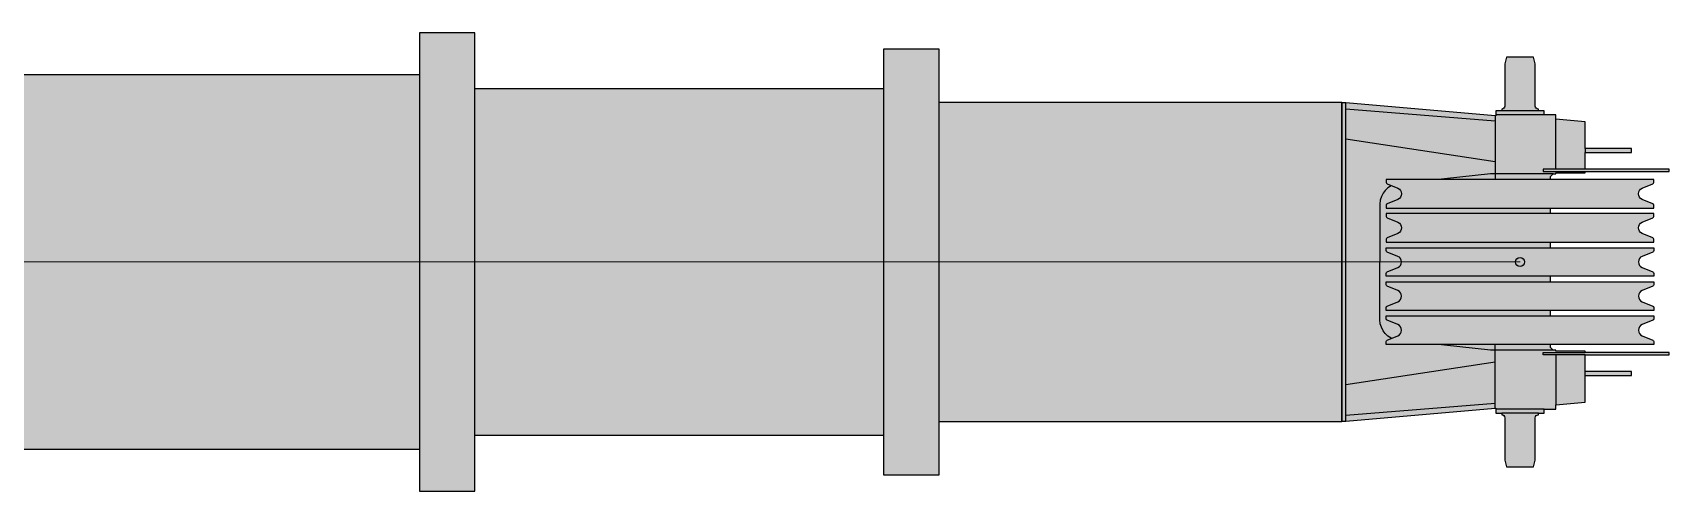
# Model space of a CAD drawing. Header units: millimetres. Extents: x -8379 to 6888, y 2213 to 23681.
# Drawn here: x 3568 to 6781, y 4663 to 5563 of the extents above; entities that cross this region are included whole.
import ezdxf

# ---------------------------------------------------------------- set-up
doc = ezdxf.new("R2010")
doc.units = ezdxf.units.MM
doc.set_wipeout_variables(frame=1)
doc.layers.add('Техника. Кран LTM 1100-5.1', color=250, linetype='Continuous', true_color=0x333333)
doc.layers.add('Техника. Кран LTM 1100-5.1 Штрих', color=7, linetype='Continuous', true_color=0xffe38f)

# ---------------------------------------------------------------- blocks, each defined once
blk = doc.blocks.new('BLOCK-20230508.17592')
at = {"color": 0, "linetype": 'ByBlock', "lineweight": -2, "transparency": 16777216}
blk.add_wipeout([(-262.5, -28), (-262.5, -22.4), (-262.5, -22.4), (-262.4, -21.5), (-262, -20.7), (-261.4, -20.1), (-260.6, -19.6), (-260.6, -19.6), (-239.8, -11), (-239.8, -11), (-234.5, -6.6), (-232.5, 0), (-234.5, 6.6), (-239.8, 11), (-239.8, 11), (-260.6, 19.6), (-260.6, 19.6), (-261.4, 20.1), (-262, 20.7), (-262.4, 21.5), (-262.5, 22.4), (-262.5, 22.4), (-262.5, 28), (0, 28), (262.5, 28), (262.5, 22.4), (262.5, 22.4), (262.4, 21.5), (262, 20.7), (261.4, 20.1), (260.6, 19.6), (260.6, 19.6), (239.8, 11), (239.8, 11), (234.5, 6.6), (232.5, 0), (234.5, -6.6), (239.8, -11), (239.8, -11), (260.6, -19.6), (260.6, -19.6), (261.4, -20.1), (262, -20.7), (262.4, -21.5), (262.5, -22.4), (262.5, -22.4), (262.5, -28), (0, -28)], dxfattribs=at)
at = {"layer": 'Техника. Кран LTM 1100-5.1 Штрих', "true_color": 0xadadad, "transparency": 16777216}
h = blk.add_hatch(color=253, dxfattribs=at)
h.dxf.hatch_style = 1
edge = h.paths.add_edge_path()
edge.add_line((0, -28), (-262.5, -28))
edge.add_line((-262.5, -28), (-262.5, -22.4))
edge.add_arc((-259.5, -22.4), 3, 112.5, 180, ccw=False)
edge.add_line((-260.6, -19.6), (-239.8, -11))
edge.add_arc((-244.4, 0), 11.9, 292.5, 427.5)
edge.add_line((-239.8, 11), (-260.6, 19.6))
edge.add_arc((-259.5, 22.4), 3, 180, 247.5, ccw=False)
edge.add_line((-262.5, 22.4), (-262.5, 28))
edge.add_line((-262.5, 28), (0, 28))
edge.add_line((0, 28), (262.5, 28))
edge.add_line((262.5, 28), (262.5, 22.4))
edge.add_arc((259.5, 22.4), 3, -67.5, 0, ccw=False)
edge.add_line((260.6, 19.6), (239.8, 11))
edge.add_arc((244.4, 0), 11.9, 112.5, 247.5)
edge.add_line((239.8, -11), (260.6, -19.6))
edge.add_arc((259.5, -22.4), 3, 0, 67.5, ccw=False)
edge.add_line((262.5, -22.4), (262.5, -28))
edge.add_line((262.5, -28), (0, -28))
at = {"color": 0, "linetype": 'ByBlock', "lineweight": -2, "transparency": 16777216, "flags": 128}
blk.add_lwpolyline([(0, -28), (-262.5, -28), (-262.5, -22.4, -0.303347), (-260.6, -19.6), (-239.8, -11, 0.668179), (-239.8, 11), (-260.6, 19.6, -0.303347), (-262.5, 22.4), (-262.5, 28), (0, 28), (262.5, 28), (262.5, 22.4, -0.303347), (260.6, 19.6), (239.8, 11, 0.668179), (239.8, -11), (260.6, -19.6, -0.303347), (262.5, -22.4), (262.5, -28)], format="xyb", close=True, dxfattribs=at)
blk = doc.blocks.new('BLOCK-20200510.163132')
at = {"color": 0, "linetype": 'ByBlock', "lineweight": -2, "transparency": 16777216}
blk.add_wipeout([(-65, -173), (-70, -173), (-70, -175), (-128, -175), (-128, -177.5), (-293, -177.5), (-293, -182.5), (-128, -182.5), (-128, -215), (-219, -215), (-219, -223), (-128, -223), (-128, -275), (-70, -280.5), (-70, -289), (-47.5, -289), (-47.5, -297), (-36, -297), (-36, -300), (-36, -300), (-33.7, -300.5), (-31.8, -301.8), (-30.5, -303.7), (-30, -306), (-30, -389), (-26.4, -402.5), (26.4, -402.5), (30, -389), (30, -306), (30, -306), (30.5, -303.7), (31.8, -301.8), (33.7, -300.5), (36, -300), (36, -297), (47.5, -297), (47.5, -287), (48.7, -287), (342, -312.5), (350, -312.5), (350, 312.5), (342, 312.5), (48.7, 287), (47.5, 287), (47.5, 297), (36, 297), (36, 300), (36, 300), (33.7, 300.5), (31.8, 301.8), (30.5, 303.7), (30, 306), (30, 306), (30, 389), (26.4, 402.5), (-26.4, 402.5), (-30, 389), (-30, 306), (-30, 306), (-30.5, 303.7), (-31.8, 301.8), (-33.7, 300.5), (-36, 300), (-36, 297), (-47.5, 297), (-47.5, 289), (-70, 289), (-70, 280.5), (-128, 275), (-128, 223), (-219, 223), (-219, 215), (-128, 215), (-128, 182.5), (-293, 182.5), (-293, 177.5), (-128, 177.5), (-128, 175), (-70, 175), (-70, 173), (-65, 173), (-60, 168), (-60, -168)], dxfattribs=at)
at = {"layer": 'Техника. Кран LTM 1100-5.1 Штрих', "transparency": 16777216}
h = blk.add_hatch(color=256, dxfattribs=at)
h.dxf.hatch_style = 1
edge = h.paths.add_edge_path()
edge.add_line((-60, -168), (-65, -173))
edge.add_line((-65, -173), (-70, -173))
edge.add_line((-70, -173), (-70, -175))
edge.add_line((-70, -175), (-128, -175))
edge.add_line((-128, -175), (-128, -177.5))
edge.add_line((-128, -177.5), (-293, -177.5))
edge.add_line((-293, -177.5), (-293, -182.5))
edge.add_line((-293, -182.5), (-128, -182.5))
edge.add_line((-128, -182.5), (-128, -215))
edge.add_line((-128, -215), (-219, -215))
edge.add_line((-219, -215), (-219, -223))
edge.add_line((-219, -223), (-128, -223))
edge.add_line((-128, -223), (-128, -275))
edge.add_line((-128, -275), (-70, -280.5))
edge.add_line((-70, -280.5), (-70, -289))
edge.add_line((-70, -289), (-47.5, -289))
edge.add_line((-47.5, -289), (-47.5, -297))
edge.add_line((-47.5, -297), (-36, -297))
edge.add_line((-36, -297), (-36, -300))
edge.add_arc((-36, -306), 6, 0, 90, ccw=False)
edge.add_line((-30, -306), (-30, -389))
edge.add_line((-30, -389), (-26.4, -402.5))
edge.add_line((-26.4, -402.5), (26.4, -402.5))
edge.add_line((26.4, -402.5), (30, -389))
edge.add_line((30, -389), (30, -306))
edge.add_arc((35.9, -306), 5.95, 89.5661, 180.2011, ccw=False)
edge.add_line((36, -300), (36, -297))
edge.add_line((36, -297), (47.5, -297))
edge.add_line((47.5, -297), (47.5, -287))
edge.add_line((47.5, -287), (48.7, -287))
edge.add_line((48.7, -287), (342, -312.5))
edge.add_line((342, -312.5), (350, -312.5))
edge.add_line((350, -312.5), (350, 312.5))
edge.add_line((350, 312.5), (342, 312.5))
edge.add_line((342, 312.5), (48.7, 287))
edge.add_line((48.7, 287), (47.5, 287))
edge.add_line((47.5, 287), (47.5, 297))
edge.add_line((47.5, 297), (36, 297))
edge.add_line((36, 297), (36, 300))
edge.add_arc((35.9, 306), 5.95, 179.7989, 270.4339, ccw=False)
edge.add_line((30, 306), (30, 389))
edge.add_line((30, 389), (26.4, 402.5))
edge.add_line((26.4, 402.5), (-26.4, 402.5))
edge.add_line((-26.4, 402.5), (-30, 389))
edge.add_line((-30, 389), (-30, 306))
edge.add_arc((-36, 306), 6, 270, 360, ccw=False)
edge.add_line((-36, 300), (-36, 297))
edge.add_line((-36, 297), (-47.5, 297))
edge.add_line((-47.5, 297), (-47.5, 289))
edge.add_line((-47.5, 289), (-70, 289))
edge.add_line((-70, 289), (-70, 280.5))
edge.add_line((-70, 280.5), (-128, 275))
edge.add_line((-128, 275), (-128, 223))
edge.add_line((-128, 223), (-219, 223))
edge.add_line((-219, 223), (-219, 215))
edge.add_line((-219, 215), (-128, 215))
edge.add_line((-128, 215), (-128, 182.5))
edge.add_line((-128, 182.5), (-293, 182.5))
edge.add_line((-293, 182.5), (-293, 177.5))
edge.add_line((-293, 177.5), (-128, 177.5))
edge.add_line((-128, 177.5), (-128, 175))
edge.add_line((-128, 175), (-70, 175))
edge.add_line((-70, 175), (-70, 173))
edge.add_line((-70, 173), (-65, 173))
edge.add_line((-65, 173), (-60, 168))
edge.add_line((-60, 168), (-60, -168))
at = {"color": 0, "linetype": 'ByBlock', "lineweight": -2, "transparency": 16777216}
blk.add_lwpolyline([(-60, -168), (-65, -173), (-70, -173), (-70, -175), (-128, -175), (-128, -177.5), (-293, -177.5), (-293, -182.5), (-128, -182.5), (-128, -215), (-219, -215), (-219, -223), (-128, -223), (-128, -275), (-70, -280.5), (-70, -289), (-47.5, -289), (-47.5, -297), (-36, -297), (-36, -300, -0.414214), (-30, -306), (-30, -389), (-26.4, -402.5), (26.4, -402.5), (30, -389), (30, -306, -0.417463), (36, -300), (36, -297), (47.5, -297), (47.5, -287), (48.7, -287), (342, -312.5), (350, -312.5), (350, 312.5), (342, 312.5), (48.7, 287), (47.5, 287), (47.5, 297), (36, 297), (36, 300, -0.417463), (30, 306), (30, 389), (26.4, 402.5), (-26.4, 402.5), (-30, 389), (-30, 306, -0.414214), (-36, 300), (-36, 297), (-47.5, 297), (-47.5, 289), (-70, 289), (-70, 280.5), (-128, 275), (-128, 223), (-219, 223), (-219, 215), (-128, 215), (-128, 182.5), (-293, 182.5), (-293, 177.5), (-128, 177.5), (-128, 175), (-70, 175), (-70, 173), (-65, 173), (-60, 168)], format="xyb", close=True, dxfattribs=at)
for points in [[(-36, 297), (36, 297)], [(342, 300.5), (48.7, 277.3)], [(342, 312.5), (342, -312.5)], [(-70, 182.5), (-70, 280.5)], [(-47.5, 289), (47.5, 289)], [(48.7, 287), (48.7, 149.2)], [(48.7, 196.8), (342, 241.5)], [(-128, 223), (-128, 215)], [(-128, 182.5), (-45.2, 182.5), (-45.2, 177.5), (-128, 177.5)], [(48.7, -287), (48.7, -149.2)], [(-128, -182.5), (-45.2, -182.5), (-45.2, -177.5), (-128, -177.5)], [(-70, -182.5), (-70, -280.5)], [(-128, -223), (-128, -215)], [(48.7, -196.8), (342, -241.5)], [(-47.5, -289), (47.5, -289)], [(342, -300.5), (48.7, -277.3)], [(-36, -297), (36, -297)]]:
    blk.add_lwpolyline(points, dxfattribs=at)
blk.add_lwpolyline([(-65, 173), (58.1, 173), (238.5, 153.7, -0.390197), (274.9, 113.5), (274.9, 0)], format="xyb", dxfattribs=at)
blk.add_blockref('BLOCK-20230508.17592', (0, 134), dxfattribs=at)
blk.add_blockref('BLOCK-20230508.17592', (0, 67), dxfattribs=at)
blk.add_blockref('BLOCK-20230508.17592', (0, 0), dxfattribs=at)
blk.add_lwpolyline([(-65, -173), (58.1, -173), (238.5, -153.7, 0.390197), (274.9, -113.5), (274.9, 0)], format="xyb", dxfattribs=at)
blk.add_circle((0, 0), 8.87, dxfattribs=at)
at = {"color": 0, "linetype": 'ByBlock', "lineweight": -2, "transparency": 16777216, "xscale": -1, "rotation": 180}
blk.add_blockref('BLOCK-20230508.17592', (0, -134), dxfattribs=at)
blk.add_blockref('BLOCK-20230508.17592', (0, -67), dxfattribs=at)
blk = doc.blocks.new('*U62')
at = {"color": 0, "linetype": 'ByBlock', "lineweight": -2, "transparency": 16777216}
blk.add_wipeout([(6651.3, -313.3), (6651.3, 313.3), (0, 313.3), (0, -313.3)], dxfattribs=at)
at = {"layer": 'Техника. Кран LTM 1100-5.1 Штрих', "true_color": 0xadadad, "transparency": 16777216}
h = blk.add_hatch(color=253, dxfattribs=at)
h.dxf.hatch_style = 1
h.paths.add_polyline_path([(6651.3, -313.3), (6651.3, 313.3), (0, 313.3), (0, -313.3)])
at = {"color": 0, "linetype": 'ByBlock', "lineweight": -2, "transparency": 16777216}
blk.add_lwpolyline([(6651.3, -313.3), (6651.3, 313.3), (0, 313.3), (0, -313.3)], close=True, dxfattribs=at)
at = {"color": 0, "linetype": 'ByBlock', "lineweight": -2, "transparency": 16777216, "rotation": 180}
blk.add_blockref('BLOCK-20200510.163132', (7001.3, 0), dxfattribs=at)
at = {"color": 0, "linetype": 'ByBlock', "lineweight": -2, "transparency": 16777216}
blk.add_wipeout([(5751.6, -340.7), (5751.6, -418), (5861.4, -418), (5861.4, 418), (5751.6, 418), (5751.6, 340.7), (0, 340.7), (0, -340.7)], dxfattribs=at)
at = {"layer": 'Техника. Кран LTM 1100-5.1 Штрих', "transparency": 16777216}
h = blk.add_hatch(color=256, dxfattribs=at)
h.dxf.hatch_style = 1
h.paths.add_polyline_path([(5751.6, -418), (5861.4, -418), (5861.4, 418), (5751.6, 418)])
at = {"layer": 'Техника. Кран LTM 1100-5.1 Штрих', "true_color": 0xadadad, "transparency": 16777216}
h = blk.add_hatch(color=253, dxfattribs=at)
h.dxf.hatch_style = 1
h.paths.add_polyline_path([(0, 340.7), (5751.6, 340.7), (5751.6, -340.7), (0, -340.7)])
at = {"color": 0, "linetype": 'ByBlock', "lineweight": -2, "transparency": 16777216}
for points in [[(5751.6, -418), (5861.4, -418), (5861.4, 418), (5751.6, 418)], [(0, -340.7), (0, 340.7), (5751.6, 340.7), (5751.6, -340.7)]]:
    blk.add_lwpolyline(points, close=True, dxfattribs=at)
blk.add_wipeout([(4840.7, -368), (4840.7, -450.2), (4949.7, -450.2), (4949.7, 450.2), (4840.7, 450.2), (4840.7, 368), (0, 368), (0, -368)], dxfattribs=at)
at = {"layer": 'Техника. Кран LTM 1100-5.1 Штрих', "transparency": 16777216}
h = blk.add_hatch(color=256, dxfattribs=at)
h.dxf.hatch_style = 1
h.paths.add_polyline_path([(4949.7, -450.2), (4949.7, 450.2), (4840.7, 450.2), (4840.7, -450.2)])
at = {"layer": 'Техника. Кран LTM 1100-5.1 Штрих', "true_color": 0xadadad, "transparency": 16777216}
h = blk.add_hatch(color=253, dxfattribs=at)
h.dxf.hatch_style = 1
h.paths.add_polyline_path([(0, 368), (4840.7, 368), (4840.7, -368), (0, -368)])
at = {"color": 0, "linetype": 'ByBlock', "lineweight": -2, "transparency": 16777216}
for points in [[(4840.7, -450.2), (4949.7, -450.2), (4949.7, 450.2), (4840.7, 450.2)], [(0, -368), (0, 368), (4840.7, 368), (4840.7, -368)]]:
    blk.add_lwpolyline(points, close=True, dxfattribs=at)
at = {"color": 0, "linetype": 'ByBlock', "lineweight": 9, "transparency": 16777216}
blk.add_lwpolyline([(0, 0), (7001.3, 0)], dxfattribs=at)

msp = doc.modelspace()

# ---------------------------------------------------------------- block references
at = {"layer": 'Техника. Кран LTM 1100-5.1', "transparency": 16777216}
msp.add_blockref('*U62', (-513.7, 5113), dxfattribs=at)

doc.saveas('drawing.dxf')
